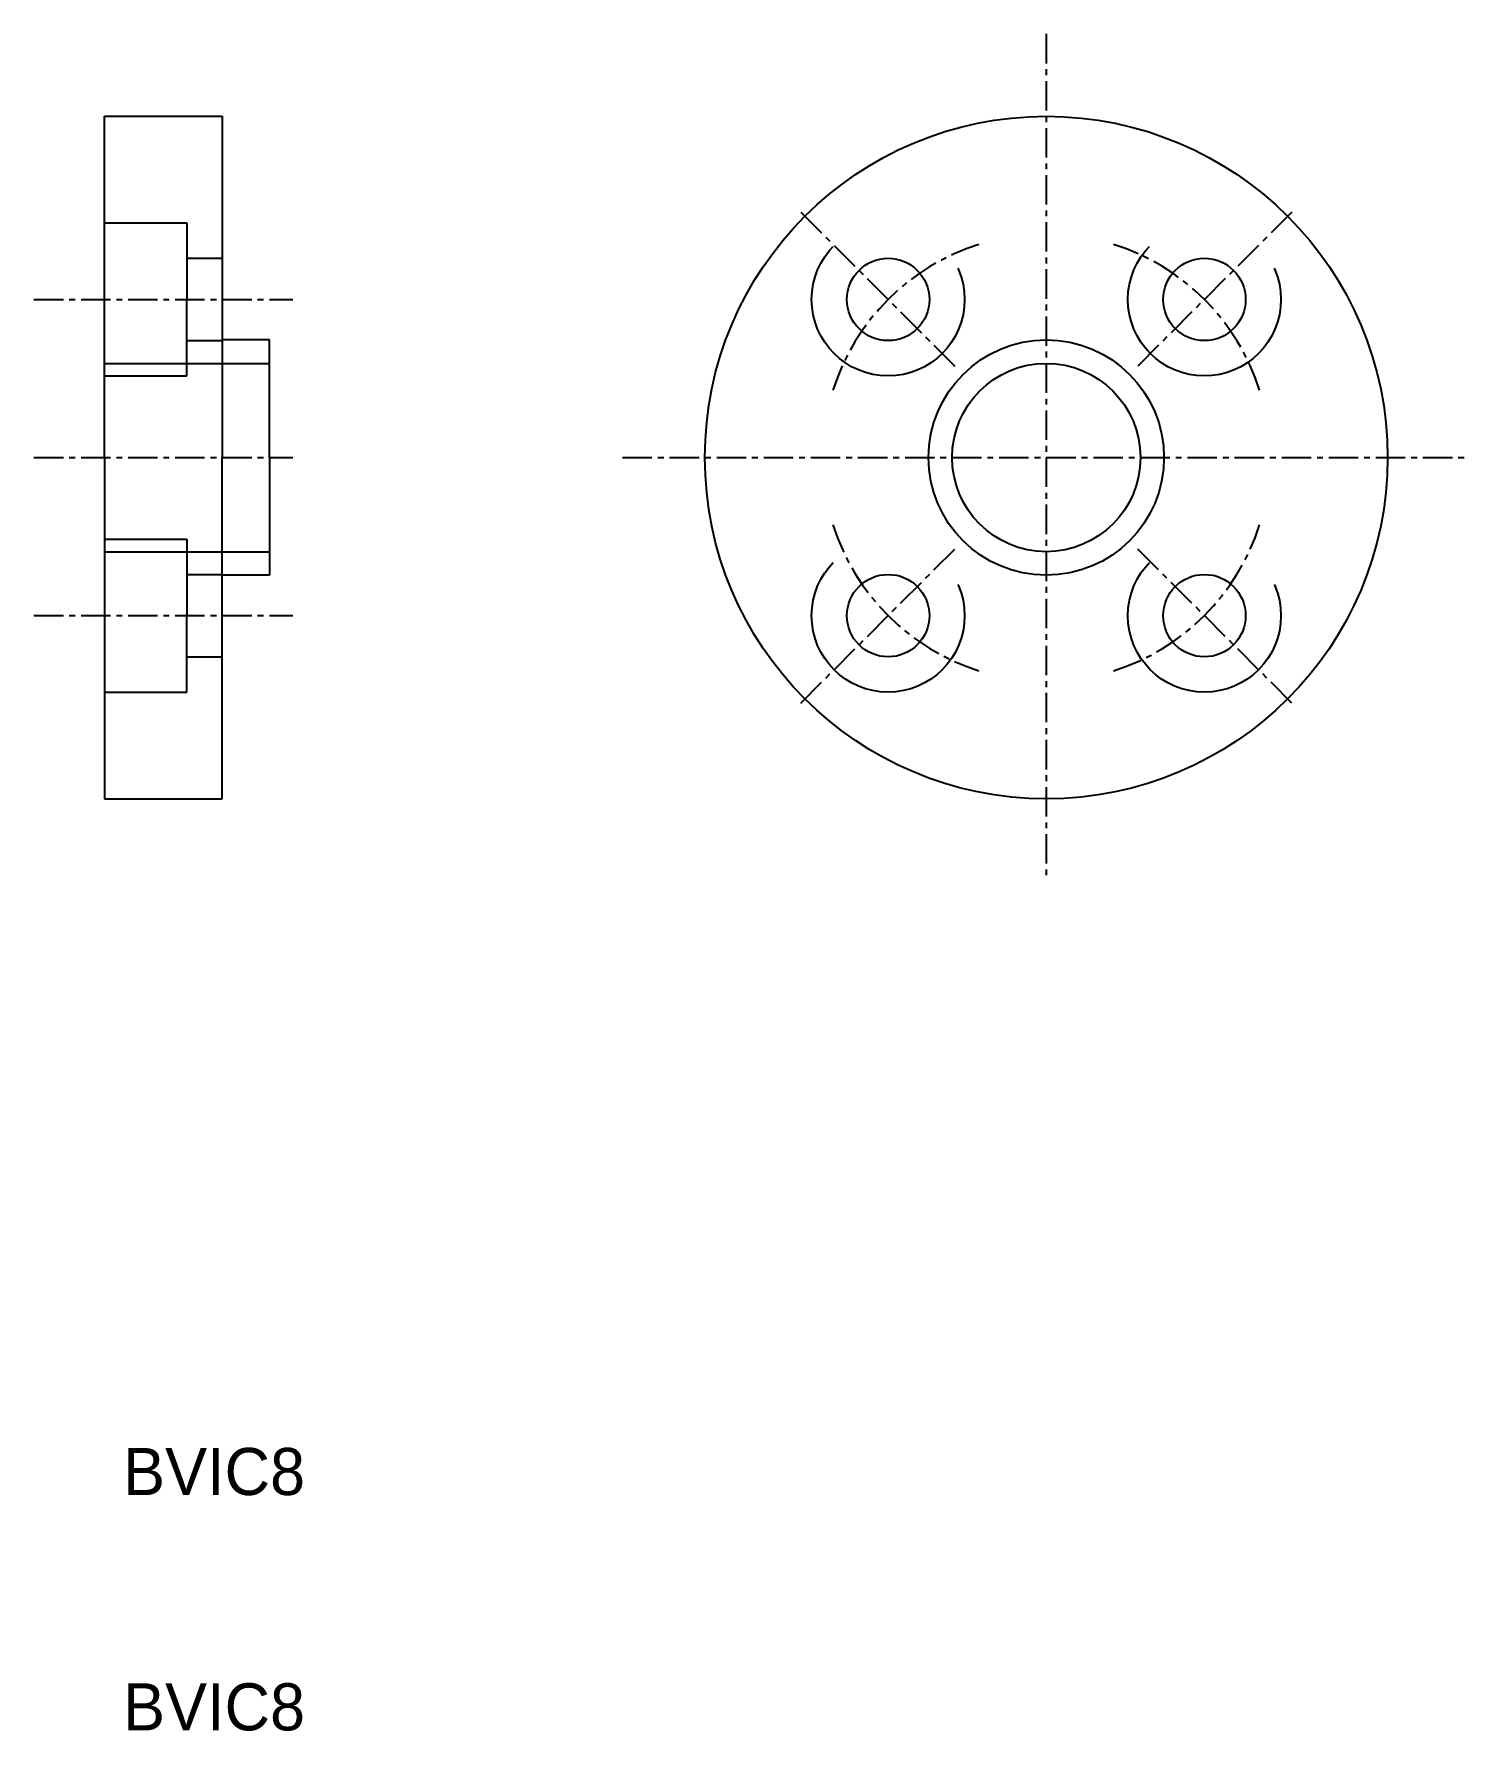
# Model space of a CAD drawing. Extents: x 146 to 207, y 85.3 to 157.4.
import ezdxf

# ---------------------------------------------------------------- set-up
doc = ezdxf.new("R2010")
doc.units = 0
doc.linetypes.add('CENTER', pattern=[2, 1.25, -0.25, 0.25, -0.25])
doc.linetypes.add('DASHED', pattern=[19.05, 12.7, -6.35])
doc.layers.get('0').update_dxf_attribs({"linetype": 'CONTINUOUS'})
doc.layers.add('CENTER', color=1, linetype='CENTER')

msp = doc.modelspace()

# ---------------------------------------------------------------- linework, layer by layer
for p, q in [((148.964, 139.409), (148.964, 153.909)), ((148.964, 153.909), (153.964, 153.909)), ((153.964, 153.909), (153.964, 139.409)), ((155.964, 144.409), (153.964, 144.409)), ((155.964, 139.409), (155.964, 144.409)), ((148.964, 139.409), (148.964, 124.909)), ((153.964, 124.909), (153.964, 139.409)), ((155.964, 139.409), (155.964, 134.409)), ((155.964, 134.409), (153.964, 134.409)), ((148.964, 124.909), (153.964, 124.909))]:
    msp.add_line(p, q)
at = {"color": 3, "linetype": 'DASHED'}
for p, q in [((148.964, 149.376), (152.464, 149.376)), ((152.464, 149.376), (152.464, 146.126)), ((152.464, 147.876), (153.964, 147.876)), ((152.464, 142.876), (152.464, 146.126)), ((152.464, 144.376), (153.964, 144.376)), ((148.964, 143.409), (155.964, 143.409)), ((148.964, 142.876), (152.464, 142.876)), ((148.964, 135.941), (152.464, 135.941)), ((152.464, 135.941), (152.464, 132.691)), ((148.964, 135.409), (155.964, 135.409)), ((152.464, 134.441), (153.964, 134.441)), ((152.464, 129.441), (152.464, 132.691)), ((152.464, 130.941), (153.964, 130.941)), ((148.964, 129.441), (152.464, 129.441))]:
    msp.add_line(p, q, dxfattribs=at)
for centre, radius in [((188.964, 139.409), 14.5), ((182.247, 146.126), 1.75), ((195.682, 146.126), 1.75), ((188.964, 139.409), 5), ((188.964, 139.409), 4), ((182.247, 132.691), 1.75), ((195.682, 132.691), 1.75)]:
    msp.add_circle(centre, radius)
for centre in [(182.247, 146.126), (195.682, 146.126), (182.247, 132.691), (195.682, 132.691)]:
    msp.add_circle(centre, 3.25, dxfattribs=at)
at = {"layer": 'CENTER', "color": 1, "linetype": 'CENTER'}
for p, q in [((188.964, 157.409), (188.964, 121.409)), ((178.535, 149.839), (185.252, 143.121)), ((178.535, 149.839), (185.252, 143.121)), ((199.394, 149.839), (192.677, 143.121)), ((145.964, 146.126), (156.964, 146.126)), ((145.964, 139.409), (156.964, 139.409)), ((170.964, 139.409), (206.964, 139.409)), ((178.535, 128.979), (185.252, 135.696)), ((199.394, 128.979), (192.677, 135.696)), ((145.964, 132.691), (156.964, 132.691))]:
    msp.add_line(p, q, dxfattribs=at)
for start, end in [(107.52193, 162.47807), (17.52193, 72.47807), (197.52193, 252.47807), (287.52193, 342.47807)]:
    msp.add_arc((188.964, 139.409), 9.5, start, end, dxfattribs=at)

# ---------------------------------------------------------------- texts
for p in [(149.751, 95.325), (149.751, 85.325)]:
    msp.add_text('BVIC8', height=2).set_placement(p)

doc.saveas('drawing.dxf')
